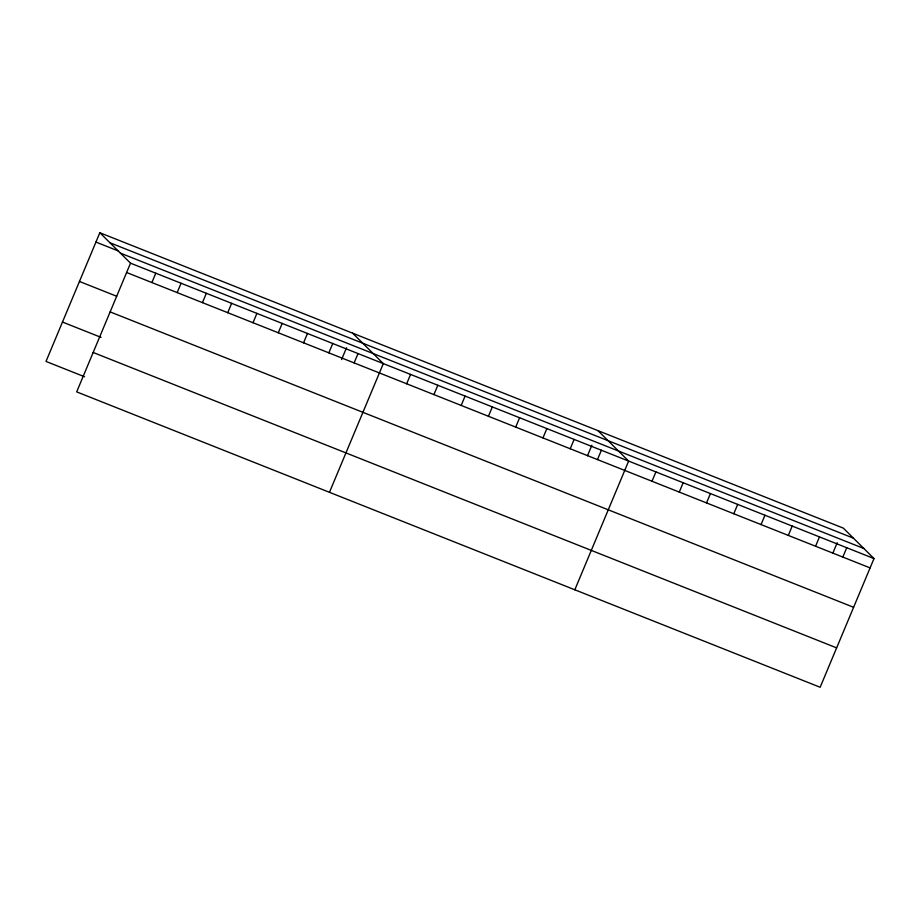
<?xml version="1.0" encoding="UTF-8"?>
<svg xmlns="http://www.w3.org/2000/svg" width="920" height="920" viewBox="0 0 920 920"><rect width="100%" height="100%" fill="white"/><g stroke="black" fill="none" stroke-linecap="round" stroke-linejoin="round"><path stroke-width="1.38" d="M99.843 232.737L130.525 263.166L76.682 391.874L820.157 687.263L874 558.566L843.318 528.126L99.843 232.737L46 361.433L84.582 376.763M151.892 282.543L155.802 273.205M177.169 292.594L181.079 283.256M202.446 302.634L206.356 293.296M227.734 312.673L231.633 303.335M253.011 322.724L256.91 313.386M278.288 332.764L282.187 323.426M303.565 342.803L307.464 333.466M328.842 352.854L332.752 343.516M341.573 359.57L346.518 347.76M354.119 362.894L358.029 353.556M329.464 492.303L383.306 363.607L352.624 333.166M406.663 383.766L410.561 374.428M433.918 394.599L437.828 385.261M461.184 405.433L465.083 396.094M488.44 416.265L492.349 406.928M515.706 427.098L519.604 417.76M542.961 437.92L546.871 428.593M570.227 448.753L574.126 439.415M587.477 455.745L591.87 445.234M597.482 459.586L601.393 450.248M574.816 589.789L628.647 461.081L597.966 430.652M652.004 481.252L655.914 471.914M679.27 492.085L683.169 482.747M706.525 502.906L710.435 493.58M733.792 513.74L737.69 504.413M761.047 524.572L764.957 515.234M788.313 535.405L792.212 526.067M815.568 546.238L819.478 536.9M832.818 553.219L837.211 542.719M842.835 557.072L846.733 547.733M109.963 242.776L853.438 538.177M95.933 242.075L118.553 251.056M120.393 253.126L863.88 548.515M130.525 263.166L874 558.566M126.615 272.504L870.09 567.904M79.453 281.462L116.702 296.263M110.135 311.891L853.622 607.292M62.479 322.046L101.062 337.375M93.162 352.475L836.636 647.875"/></g></svg>
